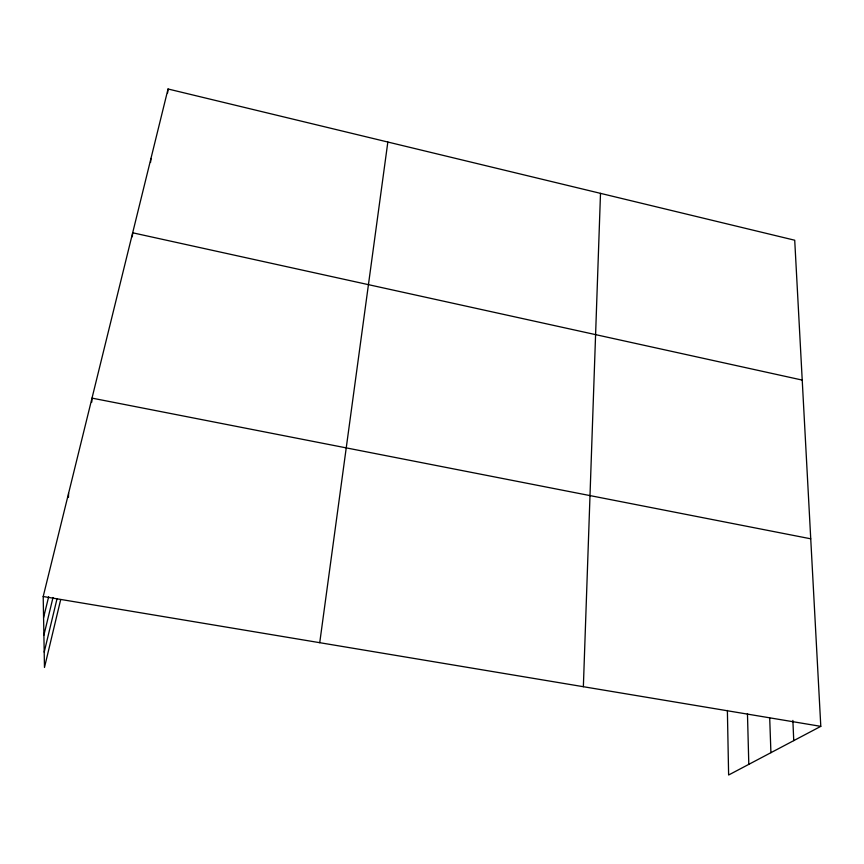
<?xml version="1.0" encoding="UTF-8"?>
<svg xmlns="http://www.w3.org/2000/svg" width="864" height="864" viewBox="0 0 864 864"><rect width="100%" height="100%" fill="white"/><g stroke="black" fill="none" stroke-linecap="round" stroke-linejoin="round"><path stroke-width="1.3" d="M68.483 497.362L68.58 493.344M583.362 686.707L600.502 193.352M91.789 402.127L92.005 398.12L810.734 538.801M132.322 236.768L132.678 232.794L802.224 380.084M150.552 162.464L150.952 158.479M167.605 92.977L168.048 88.992L794.718 240.224L820.8 726.354L728.622 775.008L727.38 710.456M319.734 642.697L387.839 142.031M60.653 599.746L44.474 667.462L43.2 596.516L168.048 88.992M44.204 652.104L57.013 598.828M43.891 635.17L53.017 597.488M43.578 617.555L48.654 596.754M43.2 596.516L820.8 726.354M792.871 720.414L793.746 740.632M769.705 718.038L770.915 752.684M747.457 713.545L748.807 764.348"/></g></svg>
